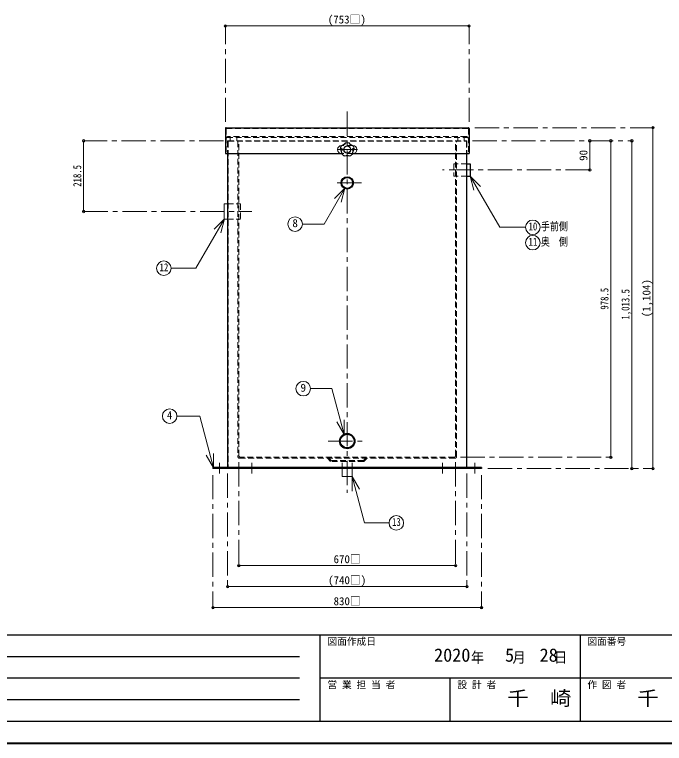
# Model space of a CAD drawing. Units: millimetres at full size, sheet at 1:15. Extents: x -3184 to 2891, y -2037 to 2178.
# Drawn here: x -1175 to 834, y -2037 to 217 of the extents above; entities that cross this region are included whole.
import ezdxf
from ezdxf.enums import TextEntityAlignment as Align

# ---------------------------------------------------------------- set-up
doc = ezdxf.new("R2010")
doc.units = ezdxf.units.MM
doc.header["$LTSCALE"] = 15
doc.header["$PDMODE"] = 32
doc.header["$PDSIZE"] = 7.5
doc.linetypes.add('CHAIN1', pattern=[8, 5, -1, 1, -1])
doc.linetypes.add('DASHED1', pattern=[1.8, 1.2, -0.6])
doc.layers.add('0-0', color=7, linetype='Continuous', lineweight=18)
doc.styles.add('ＭＳ ゴシック', font='')
doc.styles.get('ＭＳ ゴシック').set_extended_font_data('MS Gothic')

msp = doc.modelspace()

# ---------------------------------------------------------------- linework, layer by layer
at = {"layer": '0-0', "color": 4, "lineweight": 9}
for p, q in [((-523.2, 181.87), (229.8, 181.87)), ((798.3, -133.13), (798.3, -1187.13)), ((-961.7, -173.63), (-961.7, -392.13)), ((603.3, -173.63), (603.3, -263.63)), ((668.3, -173.63), (668.3, -1152.13)), ((733.3, -1187.13), (733.3, -173.63)), ((-481.7, -1487.13), (188.3, -1487.13)), ((223.3, -1552.13), (-516.7, -1552.13)), ((-561.7, -1617.13), (268.3, -1617.13))]:
    msp.add_line(p, q, dxfattribs=at)
at = {"layer": '0-0', "color": 4, "linetype": 'CHAIN1', "lineweight": 9}
for p, q in [((-523.2, -115.13), (-523.2, 181.87)), ((229.8, -115.13), (229.8, 181.87)), ((-146.7, -83.13), (-146.7, -1262.13)), ((247.8, -133.13), (798.3, -133.13)), ((-529.35, -173.63), (-961.7, -173.63)), ((240.8, -173.63), (733.3, -173.63)), ((-178.2, -200.63), (-115.2, -200.63)), ((603.3, -263.63), (148.3, -263.63)), ((-102.7, -303.63), (-190.7, -303.63)), ((-961.7, -392.13), (-441.7, -392.13)), ((-205.2, -1102.13), (-88.2, -1102.13)), ((-541.7, -1169.13), (-541.7, -1202.13)), ((-481.7, -1167.13), (-481.7, -1487.13)), ((-441.7, -1169.13), (-441.7, -1202.13)), ((148.3, -1169.13), (148.3, -1202.13)), ((188.3, -1167.13), (188.3, -1487.13)), ((203.3, -1152.13), (668.3, -1152.13)), ((248.3, -1169.13), (248.3, -1202.13)), ((288.3, -1187.13), (798.3, -1187.13)), ((-561.7, -1207.13), (-561.7, -1617.13)), ((-516.7, -1202.63), (-516.7, -1552.13)), ((223.3, -1202.63), (223.3, -1552.13)), ((268.3, -1207.13), (268.3, -1617.13))]:
    msp.add_line(p, q, dxfattribs=at)
at = {"layer": '0-0', "color": 5, "lineweight": 25}
for p, q in [((-523.2, -135.13), (-523.2, -213.13)), ((-521.2, -133.13), (227.8, -133.13)), ((229.8, -135.13), (229.8, -213.13)), ((-523.2, -213.13), (-163.59, -213.13)), ((-516.7, -213.13), (-516.7, -1182.63)), ((-128.81, -213.13), (229.8, -213.13)), ((223.3, -1182.63), (223.3, -213.13)), ((223.3, -282.63), (233.3, -282.63)), ((-561.7, -1184.13), (-561.7, -1187.13)), ((268.3, -1184.13), (-561.7, -1184.13)), ((268.3, -1187.13), (-561.7, -1187.13)), ((268.3, -1184.13), (268.3, -1187.13))]:
    msp.add_line(p, q, dxfattribs=at)
at = {"layer": '0-0', "linetype": 'DASHED1'}
for p, q in [((-520.2, -135.13), (226.8, -135.13)), ((-521.2, -136.13), (-521.2, -213.13)), ((227.8, -136.13), (227.8, -213.13)), ((-518.2, -163.63), (224.8, -163.63)), ((-516.7, -175.13), (-516.7, -213.13)), ((221.8, -160.63), (-515.2, -160.63)), ((-515.2, -173.63), (221.8, -173.63)), ((-515.2, -175.88), (-515.2, -1181.88)), ((-514.45, -175.13), (221.05, -175.13)), ((-508.2, -173.63), (-508.2, -163.63)), ((-484.7, -175.13), (-484.7, -1150.13)), ((-481.7, -1147.13), (-481.7, -173.63)), ((188.3, -1147.13), (188.3, -173.63)), ((191.3, -1150.13), (191.3, -175.13)), ((214.8, -173.63), (214.8, -163.63)), ((221.8, -175.88), (221.8, -1181.88)), ((223.3, -175.13), (223.3, -213.13)), ((-129.81, -213.13), (-163.59, -213.13)), ((223.3, -282.63), (183.3, -282.63)), ((186.3, -1155.13), (-479.7, -1155.13)), ((183.3, -1152.13), (-476.7, -1152.13)), ((221.05, -1182.63), (-514.45, -1182.63)), ((-496.7, -1182.63), (-496.7, -1184.13)), ((-448.7, -1184.13), (-448.7, -1187.13)), ((-434.7, -1184.13), (-434.7, -1187.13)), ((141.3, -1184.13), (141.3, -1187.13)), ((155.3, -1184.13), (155.3, -1187.13)), ((203.3, -1182.63), (203.3, -1184.13))]:
    msp.add_line(p, q, dxfattribs=at)
at = {"layer": '0-0', "color": 4, "linetype": 'DASHED1', "lineweight": 9}
for p, q in [((-488.2, -173.63), (-488.2, -163.63)), ((194.8, -173.63), (194.8, -163.63)), ((-166.7, -198.88), (-164.2, -197.63)), ((-166.7, -198.88), (-166.7, -202.38)), ((-164.2, -203.63), (-166.7, -202.38)), ((-164.2, -197.63), (-161.7, -198.88)), ((-161.7, -202.38), (-164.2, -203.63)), ((-130.27, -188.13), (-163.14, -188.13)), ((-161.7, -198.88), (-161.7, -202.38)), ((-129.2, -197.63), (-131.7, -198.88)), ((-131.7, -198.88), (-131.7, -202.38)), ((-131.7, -202.38), (-129.2, -203.63)), ((-126.7, -198.88), (-129.2, -197.63)), ((-129.2, -203.63), (-126.7, -202.38)), ((-126.7, -198.88), (-126.7, -202.38)), ((-516.7, -368.63), (-476.7, -368.63)), ((-476.7, -368.63), (-476.7, -415.63)), ((-516.7, -415.63), (-476.7, -415.63)), ((-207.94, -1155.13), (-197.94, -1165.13)), ((-206.7, -1152.13), (-196.7, -1162.13)), ((-96.7, -1162.13), (-196.7, -1162.13)), ((-162.2, -1187.13), (-162.2, -1162.13)), ((-131.2, -1187.13), (-131.2, -1162.13)), ((-86.7, -1152.13), (-96.7, -1162.13)), ((-548.7, -1184.13), (-548.7, -1187.13)), ((-534.7, -1184.13), (-534.7, -1187.13)), ((241.3, -1184.13), (241.3, -1187.13)), ((255.3, -1184.13), (255.3, -1187.13))]:
    msp.add_line(p, q, dxfattribs=at)
at = {"layer": '0-0'}
for p, q in [((-164.2, -188.13), (-163.14, -188.13)), ((-130.27, -188.13), (-129.2, -188.13)), ((233.23, -282.55), (265.05, -314.37)), ((233.23, -282.55), (244.88, -326.02)), ((233.23, -282.55), (324.78, -441.11)), ((-153.77, -320.34), (-217.69, -431.05)), ((-153.77, -320.34), (-185.59, -352.16)), ((-153.77, -320.34), (-165.41, -363.8)), ((-526.7, -368.63), (-526.7, -415.63)), ((-526.7, -368.63), (-516.7, -368.63)), ((-526.28, -414.9), (-614.48, -567.67)), ((-526.28, -414.9), (-558.1, -446.72)), ((-526.28, -414.9), (-537.93, -458.37)), ((-526.7, -415.63), (-516.7, -415.63)), ((-285.3, -431.05), (-217.69, -431.05)), ((404.59, -441.11), (324.78, -441.11)), ((-614.48, -567.67), (-691.24, -567.67)), ((-602.89, -1025.07), (-673.26, -1025.07)), ((-560.01, -1185.12), (-602.89, -1025.07)), ((-156.43, -1081.47), (-156.43, -1036.47)), ((-156.43, -1081.47), (-178.93, -1042.5)), ((-560.01, -1185.12), (-582.51, -1146.15)), ((-560.01, -1185.12), (-560.01, -1140.12)), ((-162.2, -1187.13), (-162.2, -1212.13)), ((-131.2, -1187.13), (-131.2, -1212.13)), ((-131.2, -1212.13), (-162.2, -1212.13)), ((-131.31, -1211.95), (-108.81, -1250.92)), ((-131.31, -1211.95), (-131.31, -1256.95))]:
    msp.add_line(p, q, dxfattribs=at)
at = {"layer": '0-0', "color": 6, "lineweight": 25}
for p, q in [((-3116.7, -1701.77), (2823.3, -1701.77)), ((-230.27, -1969.63), (-230.27, -1701.77)), ((573.3, -1701.77), (573.3, -1969.63)), ((-1687.42, -1768.74), (-294.56, -1768.74)), ((-294.56, -1835.7), (-1687.42, -1835.7)), ((2823.3, -1835.7), (-230.27, -1835.7)), ((171.51, -1969.63), (171.51, -1835.7)), ((-294.56, -1902.67), (-1687.42, -1902.67)), ((2823.3, -1969.63), (-3116.7, -1969.63))]:
    msp.add_line(p, q, dxfattribs=at)
at = {"layer": '0-0', "color": 1, "lineweight": 40}
msp.add_line((2890.8, -2037.13), (-3184.2, -2037.13), dxfattribs=at)
at = {"layer": '0-0', "linetype": 'DASHED1'}
msp.add_lwpolyline([(223.3, -244.63), (183.3, -244.63), (183.3, -282.63)], dxfattribs=at)
at = {"layer": '0-0', "color": 5, "lineweight": 25}
msp.add_lwpolyline([(223.3, -244.63), (233.3, -244.63), (233.3, -282.63)], dxfattribs=at)
at = {"layer": '0-0'}
for points in [[(-156.43, -1081.47), (-194.34, -939.99), (-260.14, -939.99)], [(-131.31, -1211.95), (-92.94, -1355.15), (-17.49, -1355.15)]]:
    msp.add_lwpolyline(points, dxfattribs=at)
at = {"layer": '0-0', "color": 4, "linetype": 'DASHED1', "lineweight": 9}
msp.add_lwpolyline([(-85.46, -1155.13), (-95.46, -1165.13), (-197.94, -1165.13)], dxfattribs=at)
for centre in [(-164.2, -200.63), (-129.2, -200.63)]:
    msp.add_circle(centre, 1.5, dxfattribs=at)
at = {"layer": '0-0', "color": 4, "lineweight": 9}
msp.add_circle((-146.7, -200.63), 11.5, dxfattribs=at)
at = {"layer": '0-0'}
for centre, radius in [((-146.7, -200.63), 10.5), ((-307.8, -431.05), 22.5), ((427.09, -441.11), 22.5), ((427.09, -488.61), 22.5), ((-713.74, -567.67), 22.5), ((-282.64, -939.99), 22.5), ((-695.76, -1025.07), 22.5), ((5.01, -1355.15), 22.5)]:
    msp.add_circle(centre, radius, dxfattribs=at)
at = {"layer": '0-0', "color": 5, "lineweight": 25}
for centre, radius in [((-146.7, -303.63), 19), ((-146.7, -303.63), 17), ((-146.7, -1102.13), 23.5), ((-146.7, -1102.13), 21.35)]:
    msp.add_circle(centre, radius, dxfattribs=at)
for centre, radius, start, end in [((-521.2, -135.13), 2, 90, 180), ((227.8, -135.13), 2, 0, 90), ((-515.2, -1182.63), 1.5, 180, 270), ((221.8, -1182.63), 1.5, 270, 0)]:
    msp.add_arc(centre, radius, start, end, dxfattribs=at)
at = {"layer": '0-0', "linetype": 'DASHED1'}
for centre, radius, start, end in [((-520.2, -136.13), 1, 90, 180), ((226.8, -136.13), 1, 0, 90), ((-515.2, -166.63), 6, 90, 180), ((-518.2, -166.63), 3, 90, 180), ((-515.2, -175.13), 1.5, 90, 180), ((-514.45, -175.88), 0.75, 90, 180), ((221.05, -175.88), 0.75, 0, 90), ((221.8, -166.63), 6, 0, 90), ((221.8, -175.13), 1.5, 0, 90), ((224.8, -166.63), 3, 0, 90), ((-476.7, -1147.13), 5, 180, 270), ((183.3, -1147.13), 5, 270, 0), ((-479.7, -1150.13), 5, 180, 270), ((186.3, -1150.13), 5, 270, 0), ((-514.45, -1181.88), 0.75, 180, 270), ((221.05, -1181.88), 0.75, 270, 0)]:
    msp.add_arc(centre, radius, start, end, dxfattribs=at)
at = {"layer": '0-0'}
for centre, radius, start, end in [((-175.54, -160.93), 29.89, 291.41115, 320.58885), ((-146.7, -200.63), 21.5, 74.5, 105.5), ((-146.7, -200.63), 21, 74.5, 105.5), ((-117.86, -160.93), 29.89, 219.41115, 248.58885), ((-164.2, -200.63), 12.5, 90, 270), ((-146.7, -200.63), 21.5, 146.5, 177.5), ((-193.37, -215.79), 29.89, 3.41115, 32.58885), ((-181.9, -212.07), 18.83, 355.0119, 40.9881), ((-146.7, -200.63), 21, 146.5, 177.5), ((-168.45, -170.69), 18.83, 283.0119, 328.9881), ((-124.95, -170.69), 18.83, 211.0119, 256.9881), ((-111.51, -212.07), 18.83, 139.0119, 184.9881), ((-100.04, -215.79), 29.89, 147.41115, 176.58885), ((-129.2, -200.63), 12.5, 270, 90), ((-146.7, -200.63), 21, 2.5, 33.5), ((-146.7, -200.63), 21.5, 2.5, 33.5), ((-146.7, -200.63), 21.5, 218.5, 249.5), ((-146.7, -200.63), 21, 218.5, 249.5), ((-146.7, -249.7), 29.89, 75.41115, 104.58885), ((-146.7, -237.64), 18.83, 67.0119, 112.9881), ((-146.7, -200.63), 21, 290.5, 321.5), ((-146.7, -200.63), 21.5, 290.5, 321.5)]:
    msp.add_arc(centre, radius, start, end, dxfattribs=at)
at = {"layer": '0-0', "color": 1}
for p in [(-523.2, 181.87), (229.8, 181.87), (798.3, -133.13), (-961.7, -173.63), (603.3, -173.63), (668.3, -173.63), (733.3, -173.63), (603.3, -263.63), (-961.7, -392.13), (668.3, -1152.13), (733.3, -1187.13), (798.3, -1187.13), (-481.7, -1487.13), (188.3, -1487.13), (-516.7, -1552.13), (223.3, -1552.13), (-561.7, -1617.13), (268.3, -1617.13)]:
    msp.add_point(p, dxfattribs=at)

# ---------------------------------------------------------------- texts
at = {"layer": '0-0', "style": 'ＭＳ ゴシック'}
for s, height, p in [('(753□)', 24.74, (-206.76, 181.87)), ('8', 24.74, (-316.24, -447.93)), ('9', 24.74, (-291.07, -956.86)), ('4', 24.74, (-704.2, -1041.95)), ('670□', 24.74, (-188.89, -1487.13)), ('(740□)', 24.74, (-205.76, -1552.13)), ('830□', 24.74, (-188.89, -1617.13)), ('図面作成日', 21.99, (-207.77, -1739.27)), ('図面番号', 21.99, (595.8, -1739.27)), ('2020', 41.24, (121.8, -1796.86)), ('5', 41.24, (341.17, -1796.86)), ('28', 41.24, (448.05, -1796.86)), ('営 業 担 当 者', 21.99, (-207.77, -1873.2)), ('設 計 者', 21.99, (194.01, -1873.2)), ('作 図 者', 21.99, (595.8, -1873.2))]:
    msp.add_text(s, height=height, dxfattribs=at).set_placement(p, align=Align.BOTTOM_LEFT)
for s, p in [('90', (603.3, -235.51)), ('(1,104)', (798.3, -719.19))]:
    msp.add_text(s, height=24.74, rotation=90, dxfattribs=at).set_placement(p, align=Align.BOTTOM_LEFT)
at = {"layer": '0-0', "style": 'ＭＳ ゴシック', "width": 0.8}
for s, p in [('218.5', (-961.7, -315.69)), ('978.5', (668.3, -695.69)), ('1,013.5', (733.3, -726.32))]:
    msp.add_text(s, height=24.74, rotation=90, dxfattribs=at).set_placement(p, align=Align.BOTTOM_LEFT)
at = {"layer": '0-0', "style": 'ＭＳ ゴシック'}
for s, height, width, p in [('10', 24.74, 0.8, (413.97, -457.99)), ('手前側', 24.74, 0.8, (452.09, -457.99)), ('奥\u3000側', 24.74, 0.8, (452.09, -505.49)), ('11', 24.74, 0.8, (413.97, -505.49)), ('12', 24.74, 0.8, (-726.87, -584.55)), ('13', 24.74, 0.8, (-8.12, -1372.02)), ('千\u3000崎', 43.99, 1.1, (348.3, -1932.67)), ('千\u3000崎', 43.99, 1.1, (750.08, -1932.67))]:
    msp.add_text(s, height=height, dxfattribs=dict(at, width=width)).set_placement(p, align=Align.BOTTOM_LEFT)
at = {"layer": '0-0', "insert": (235.8, -1791.24), "char_height": 32.99, "attachment_point": 7, "style": 'ＭＳ ゴシック'}
msp.add_mtext('\\T1.27;\\W0.9;年\\~\\~\\~月\\~\\~\\~日', dxfattribs=at)

doc.saveas('drawing.dxf')
